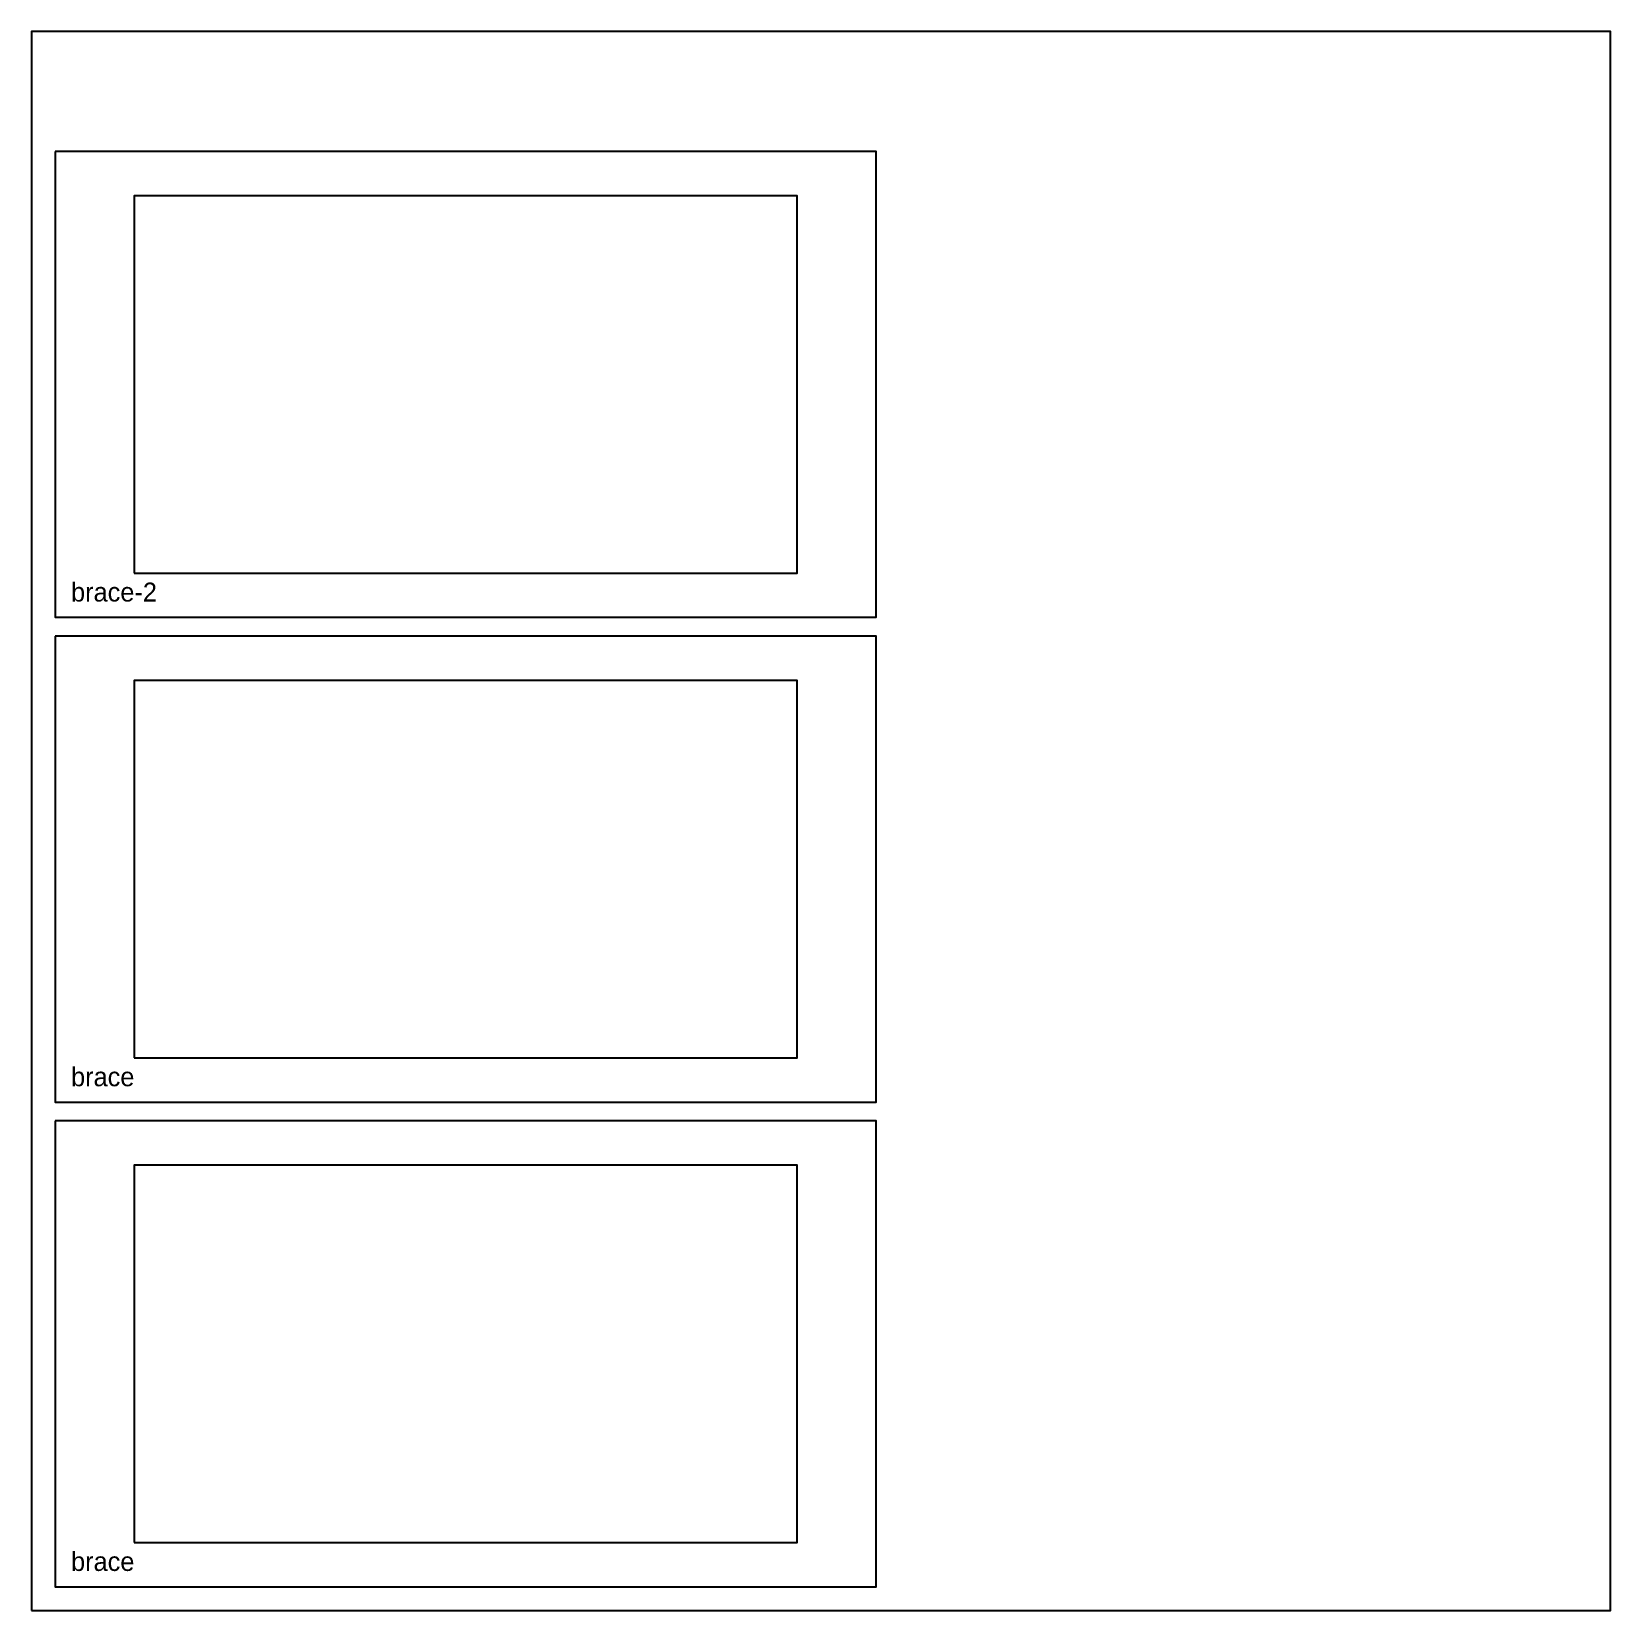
# Model space of a CAD drawing. Header units: millimetres. Extents: x 0 to 1000, y 0 to 1000.
import ezdxf

# ---------------------------------------------------------------- set-up
doc = ezdxf.new("R2010")
doc.units = ezdxf.units.MM
doc.layers.add('CUT_INSIDE', color=5, linetype='Continuous')
doc.layers.add('CUT_OUTSIDE', color=1, linetype='Continuous')

msp = doc.modelspace()

# ---------------------------------------------------------------- linework, layer by layer
at = {"layer": 'CUT_INSIDE'}
for points in [[(65, 657), (485, 657), (485, 896), (65, 896), (65, 657)], [(65, 350), (485, 350), (485, 589), (65, 589), (65, 350)], [(65, 43), (485, 43), (485, 282), (65, 282), (65, 43)]]:
    msp.add_lwpolyline(points, close=True, dxfattribs=at)
at = {"layer": 'CUT_OUTSIDE'}
for points in [[(15, 924), (15, 629), (535, 629), (535, 924), (15, 924)], [(15, 617), (15, 322), (535, 322), (535, 617), (15, 617)], [(15, 310), (15, 15), (535, 15), (535, 310), (15, 310)]]:
    msp.add_lwpolyline(points, close=True, dxfattribs=at)
at = {"layer": 'SHEET_EDGE'}
msp.add_lwpolyline([(0, 0), (1000, 0), (1000, 1000), (0, 1000)], close=True, dxfattribs=at)

# ---------------------------------------------------------------- texts
at = {"layer": 'NOTES'}
for s, p in [('brace-2', (25, 639)), ('brace', (25, 332)), ('brace', (25, 25))]:
    msp.add_text(s, height=12, dxfattribs=at).set_placement(p)

doc.saveas('drawing.dxf')
